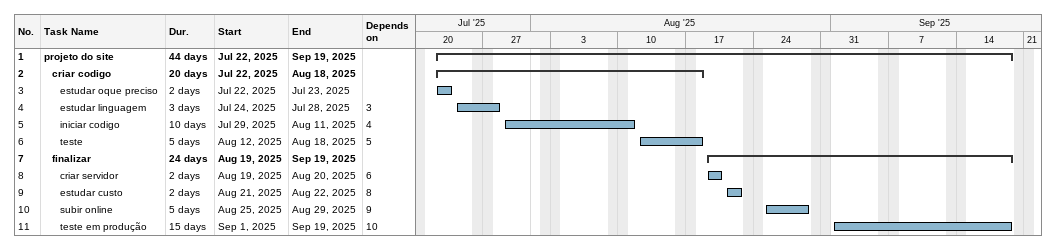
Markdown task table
| ID | Level | Task | Duration | Start | Finish | Predecessors |
|---|---|---|---|---|---|---|
| 1 | 1 | **projeto do site** | 44d | 2025-07-22 | 2025-09-19 |  |
| 2 | 2 | **criar codigo** | 20d | 2025-07-22 | 2025-08-18 |  |
| 3 | 3 | estudar oque preciso | 2d | 2025-07-22 | 2025-07-23 |  |
| 4 | 3 | estudar linguagem | 3d | 2025-07-24 | 2025-07-28 | 3 |
| 5 | 3 | iniciar codigo | 10d | 2025-07-29 | 2025-08-11 | 4 |
| 6 | 3 | teste | 5d | 2025-08-12 | 2025-08-18 | 5 |
| 7 | 2 | **finalizar** | 24d | 2025-08-19 | 2025-09-19 |  |
| 8 | 3 | criar servidor | 2d | 2025-08-19 | 2025-08-20 | 6 |
| 9 | 3 | estudar custo | 2d | 2025-08-21 | 2025-08-22 | 8 |
| 10 | 3 | subir online | 5d | 2025-08-25 | 2025-08-29 | 9 |
| 11 | 3 | teste em produção | 15d | 2025-09-01 | 2025-09-19 | 10 |
